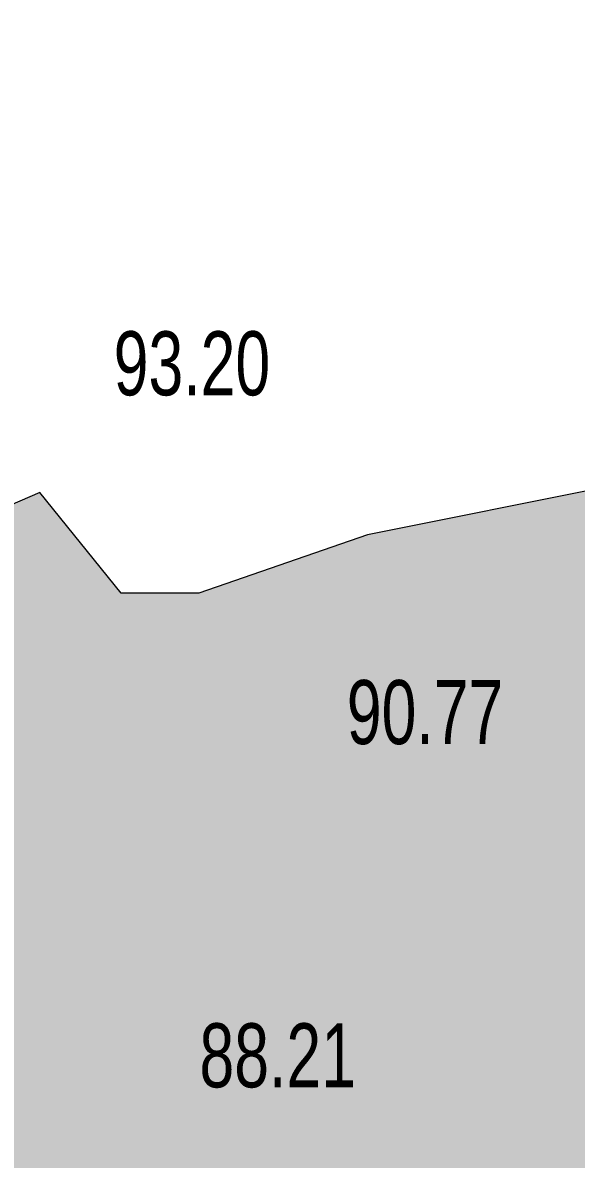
# Model space of a CAD drawing. Header units: metres. Extents: x 431006 to 434411, y 2469261 to 2473208.
# Drawn here: x 431451.8 to 431486.5, y 2472390.5 to 2472461.5 of the extents above; entities that cross this region are included whole.
import ezdxf

# ---------------------------------------------------------------- set-up
doc = ezdxf.new("R2010")
doc.units = ezdxf.units.M
doc.header["$MEASUREMENT"] = 0
for name, color, linetype, lineweight in [('CAO DO', 8, 'Continuous', 18), ('ranh gioi thuc vat-ks', 8, 'RAO_T_VAT', 18), ('thuc vat-ks', 8, 'Continuous', 18)]:
    doc.layers.add(name, color=color, linetype=linetype, lineweight=lineweight)
doc.styles.get("Standard").update_dxf_attribs({"font": 'arial.ttf'})
doc.linetypes.add('RAO_T_VAT', pattern='A,0,[133,ltypeshp.shx,S=0.34,R=0,X=-0.17,Y=0],-2,[133,ltypeshp.shx,S=0.08,R=0,X=0,Y=0],-1.5,[133,ltypeshp.shx,S=0.08,R=0,X=0,Y=0],-1.5,[133,ltypeshp.shx,S=0.08,R=0,X=0,Y=0],-2', length=7)

msp = doc.modelspace()

# ---------------------------------------------------------------- hatches: boundary and pattern name
at = {"layer": 'thuc vat-ks'}
h = msp.add_hatch(dxfattribs=at)
h.set_pattern_fill('222B', color=9, scale=20, style=0, pattern_type=2)
h.set_pattern_definition([(0, (12.62, 4), (0, 20), [2.76, -17.24]), (0, (4.59, 12), (0, 20), [2.76, -17.24]), (90, (14, 4.8), (-20, 1e-15), [3.6, -16.4]), (90, (5.97, 12.8), (-20, 1e-15), [3.6, -16.4]), (45, (14, 4.8), (0, 20.00000619), [1.952, -26.33228]), (45, (5.97, 12.8), (0, 20.00000619), [1.952, -26.33228]), (315, (12.62, 6.18), (20.00000619, 0), [1.952, -26.33228]), (315, (4.59, 14.18), (20.00000619, 0), [1.952, -26.33228])])
h.paths.add_polyline_path([(431684.531, 2472284.923), (431643.698, 2472297.668), (431611.657, 2472323.12), (431603.42, 2472323.348), (431588.891, 2472318.778), (431583.857, 2472319.006), (431578.252, 2472324.377), (431573.676, 2472322.891), (431566.62, 2472300.088), (431568.633, 2472289.67), (431579.065, 2472283.821), (431639.823, 2472275.413), (431658.537, 2472271.303), (431661.424, 2472263.662), (431660.125, 2472244.341), (431666.765, 2472241.89), (431670.952, 2472243.476), (431674.705, 2472254.578), (431676.437, 2472262.076), (431688.275, 2472262.364), (431720.611, 2472261.21), (431753.687, 2472261.393), (431791.622, 2472254.878), (431820.284, 2472250.877), (431863.024, 2472239.748), (431878.16, 2472236.406), (431881.034, 2472237.841), (431888.487, 2472255.702), (431900.44, 2472271.313), (431912.173, 2472286.959), (431911.943, 2472291.551), (431895.853, 2472298.438), (431863.673, 2472312.212), (431845.744, 2472310.835), (431830.803, 2472305.784), (431820, 2472289.944), (431811.81, 2472280.546), (431798.09, 2472269.906), (431791.311, 2472266.843), (431776.461, 2472274.259), (431760.754, 2472280.086), (431722.661, 2472286.696), (431714.591, 2472284.278), (431706.682, 2472281.215), (431698.773, 2472279.441), (431691.993, 2472279.925)])
h.paths.add_polyline_path([(431502.426, 2472328.166), (431519.571, 2472316.811), (431521.196, 2472309.06), (431519.03, 2472300.227), (431519.391, 2472294.459), (431526.43, 2472291.034), (431549.711, 2472292.476), (431555.666, 2472296.081), (431560.359, 2472302.751), (431568.3, 2472336.819), (431565.232, 2472341.505), (431543.394, 2472347.994), (431507.632, 2472358.716), (431496.523, 2472370.947), (431498.55, 2472379.856), (431512.742, 2472396.257), (431506.254, 2472408.406), (431493.474, 2472425.473), (431488.608, 2472432.56), (431473.403, 2472429.523), (431462.861, 2472425.878), (431457.996, 2472425.878), (431452.927, 2472432.155), (431448.67, 2472430.333), (431441.169, 2472420.411), (431435.087, 2472413.324), (431429.613, 2472412.515), (431403.055, 2472416.564), (431397.176, 2472410.692), (431392.69, 2472401.734), (431371.2, 2472396.672), (431361.672, 2472372.577), (431358.225, 2472370.957), (431341.399, 2472380.474), (431333.492, 2472409.226), (431299.779, 2472420.609), (431288.224, 2472421.419), (431269.167, 2472419.524), (431238.702, 2472427.771), (431212.751, 2472436.724), (431205.687, 2472436.472), (431197.992, 2472431.433), (431195.595, 2472424.125), (431188.647, 2472397.067), (431187.077, 2472394.088), (431181.74, 2472393.931), (431167.219, 2472396.989), (431150.83, 2472402.874), (431128.545, 2472413.44), (431123.326, 2472419.779), (431122.621, 2472426.118), (431123.283, 2472435.14), (431127.379, 2472439.666), (431112.383, 2472453.286), (431104.2, 2472469.926), (431092.173, 2472474.061), (431077.92, 2472474.13), (431067.196, 2472470.349), (431058.207, 2472465.624), (431057.576, 2472460.269), (431065.935, 2472439.478), (431080.296, 2472416.509), (431085.944, 2472414.629), (431103.22, 2472414.85), (431115.844, 2472412.748), (431147.271, 2472398.641), (431172.511, 2472389.083), (431188.565, 2472373.107), (431196.121, 2472373.401), (431204.265, 2472377.419), (431216.825, 2472383.006), (431240.758, 2472397.55), (431250.333, 2472404.605), (431256.141, 2472399.902), (431266.03, 2472392.533), (431281.571, 2472389.711), (431313.242, 2472355.387), (431325.546, 2472347.612), (431348.899, 2472345.856), (431366.226, 2472336.577), (431376.705, 2472329.296), (431388.166, 2472332.114), (431400.157, 2472339.51), (431412.147, 2472339.686), (431441.594, 2472332.466), (431450.764, 2472359.059), (431485.567, 2472341.762)])

# ---------------------------------------------------------------- linework, layer by layer
at = {"layer": 'ranh gioi thuc vat-ks', "color": 9, "lineweight": 0, "ltscale": 3}
msp.add_lwpolyline([(431498.55, 2472379.856), (431512.742, 2472396.257), (431506.254, 2472408.406), (431493.474, 2472425.473), (431488.608, 2472432.56), (431473.403, 2472429.523), (431462.861, 2472425.878), (431457.996, 2472425.878), (431452.927, 2472432.155), (431448.67, 2472430.333)], dxfattribs=at)

# ---------------------------------------------------------------- texts
at = {"layer": 'CAO DO', "color": 9, "lineweight": 0, "width": 0.7}
for s, p in [('93.20', (431457.537, 2472438.228, 93.201)), ('90.77', (431472.116, 2472416.439, 90.77)), ('88.21', (431462.9, 2472394.998, 88.21))]:
    msp.add_text(s, height=4, dxfattribs=at).set_placement(p)

doc.saveas('drawing.dxf')
